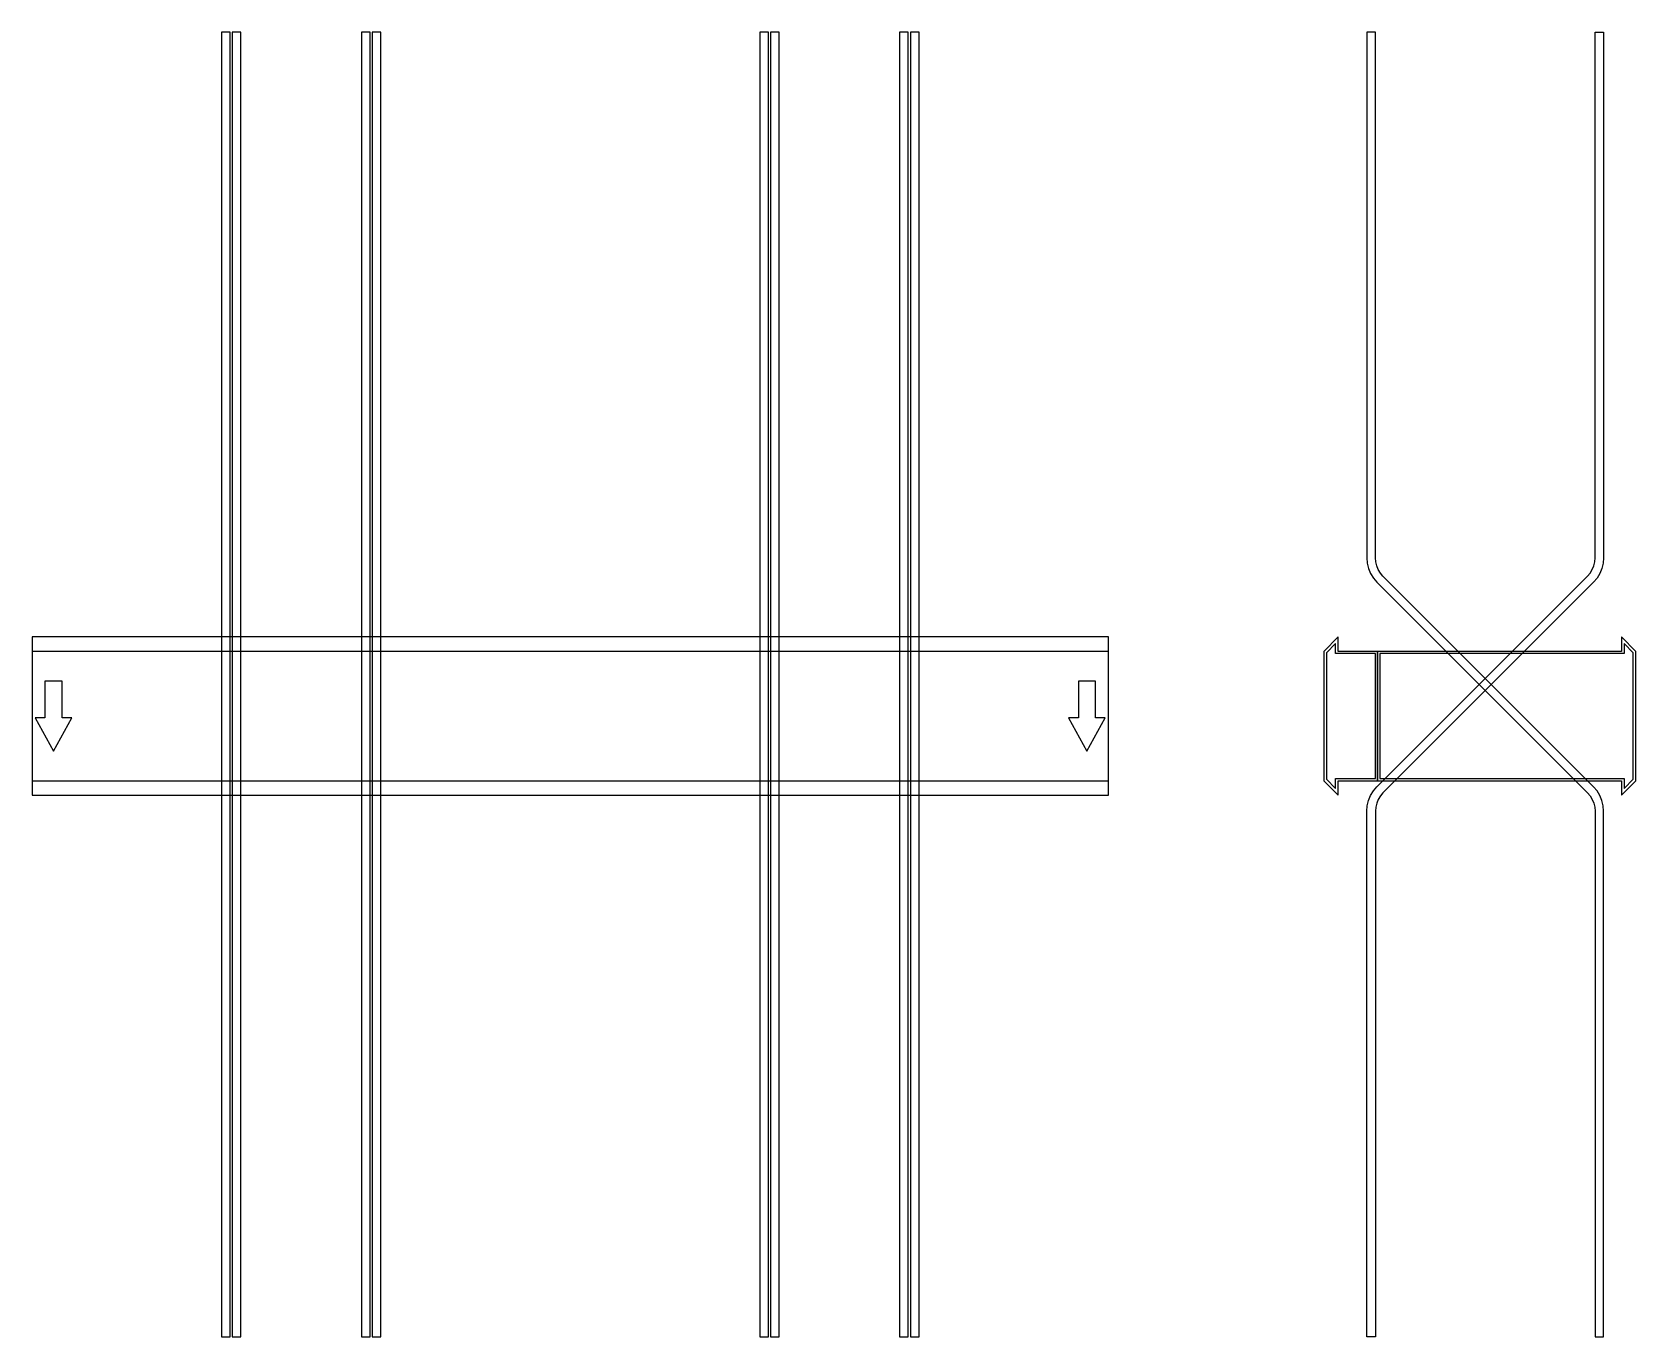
# Model space of a CAD drawing. Extents: x 0 to 1490, y -577 to 635.
import ezdxf

# ---------------------------------------------------------------- set-up
doc = ezdxf.new("R2010")
doc.units = 0
doc.layers.add('Halfen', color=7, linetype='CONTINUOUS')

msp = doc.modelspace()

# ---------------------------------------------------------------- linework, layer by layer
at = {"layer": 'Halfen', "color": 7}
for points in [[(184, -576.569), (184, 635.197), (176, 635.197), (176, -576.569)], [(194, -576.569), (194, 635.197), (186, 635.197), (186, -576.569)], [(314, -576.569), (314, 635.197), (306, 635.197), (306, -576.569)], [(324, -576.569), (324, 635.197), (316, 635.197), (316, -576.569)], [(684, -576.569), (684, 635.197), (676, 635.197), (676, -576.569)], [(694, -576.569), (694, 635.197), (686, 635.197), (686, -576.569)], [(814, -576.569), (814, 635.197), (806, 635.197), (806, -576.569)], [(824, -576.569), (824, 635.197), (816, 635.197), (816, -576.569)], [(1460, -576.569), (1460, -88.284), (1459.606, -83.278), (1458.434, -78.396), (1456.512, -73.757), (1453.889, -69.475), (1450.627, -65.657), (1255.029, 129.941), (1252.584, 132.805), (1250.616, 136.016), (1249.175, 139.495), (1248.295, 143.157), (1248, 146.912), (1248, 635.197), (1240, 635.197), (1240, 146.912), (1240.394, 141.906), (1241.566, 137.023), (1243.488, 132.384), (1246.111, 128.103), (1249.373, 124.284), (1444.971, -71.314), (1447.416, -74.177), (1449.384, -77.388), (1450.825, -80.868), (1451.705, -84.53), (1452, -88.284), (1452, -576.569)], [(1240, -576.569), (1240, -88.284), (1240.394, -83.278), (1241.566, -78.396), (1243.488, -73.757), (1246.111, -69.475), (1249.373, -65.657), (1444.971, 129.941), (1447.416, 132.805), (1449.384, 136.016), (1450.825, 139.495), (1451.705, 143.157), (1452, 146.912), (1452, 635.197), (1460, 635.197), (1460, 146.912), (1459.606, 141.906), (1458.434, 137.023), (1456.512, 132.384), (1453.889, 128.103), (1450.627, 124.284), (1255.029, -71.314), (1252.584, -74.177), (1250.616, -77.388), (1249.175, -80.868), (1248.295, -84.53), (1248, -88.284), (1248, -576.569)], [(0, -73.5), (1000, -73.5), (1000, 73.5), (0, 73.5)], [(0, -60), (1000, -60), (1000, 60), (0, 60)], [(1250, -60), (1250, 60), (1213.5, 60), (1213.5, 73.5), (1200, 60), (1200, -60), (1213.5, -73.5), (1213.5, -60)], [(1248, -58), (1248, 58), (1211, 58), (1211, 67.25), (1202.5, 58.75), (1202.5, -58.75), (1211, -67.25), (1211, -58)], [(1490, -60), (1490, 60), (1476.5, 73.5), (1476.5, 60), (1250, 60), (1250, -60), (1476.5, -60), (1476.5, -73.5)], [(1487.5, -58.75), (1487.5, 58.75), (1479, 67.25), (1479, 58), (1252, 58), (1252, -58), (1479, -58), (1479, -67.25)], [(20, -32.5), (37, -1.5), (28, -1.5), (28, 32.5), (12, 32.5), (12, -1.5), (3, -1.5)], [(980, -32.5), (997, -1.5), (988, -1.5), (988, 32.5), (972, 32.5), (972, -1.5), (963, -1.5)]]:
    msp.add_lwpolyline(points, close=True, dxfattribs=at)

doc.saveas('drawing.dxf')
